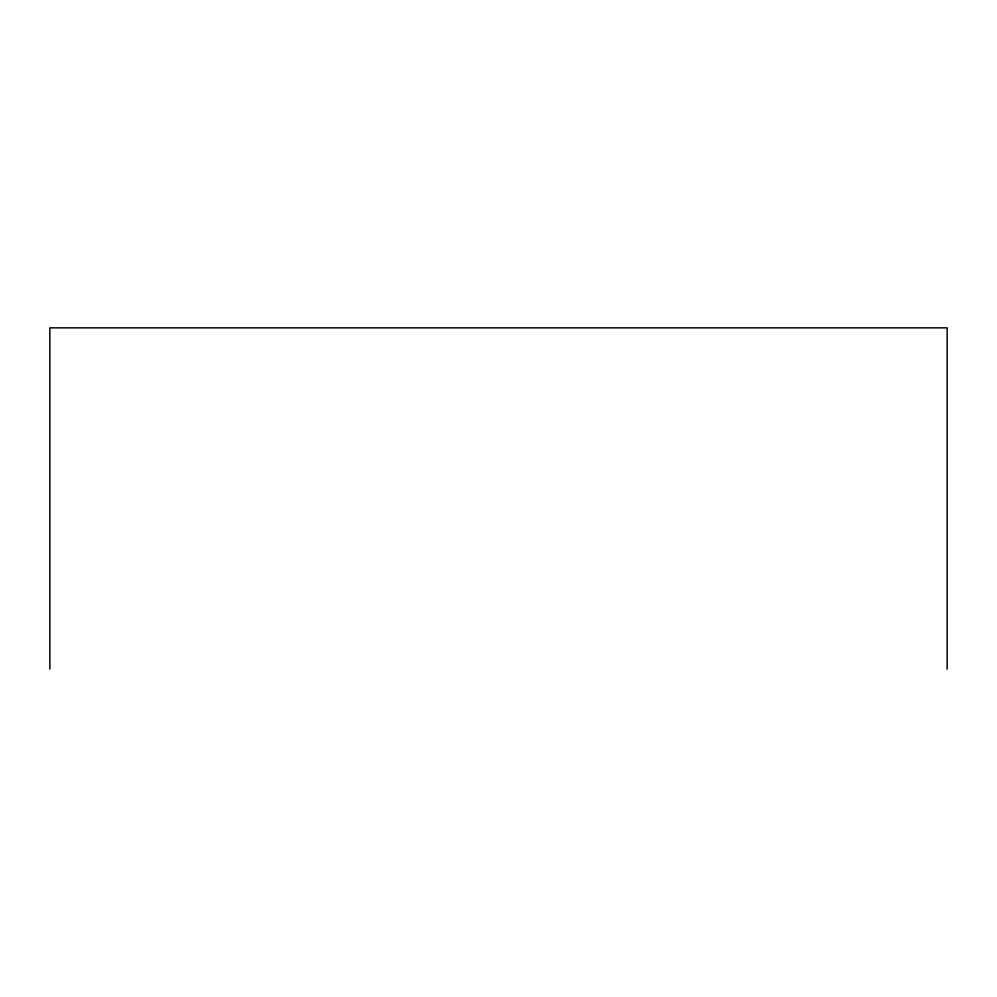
<?xml version="1.0" encoding="UTF-8"?>
<svg xmlns="http://www.w3.org/2000/svg" width="997" height="997" viewBox="0 0 997 997"><rect width="100%" height="100%" fill="white"/><g stroke="black" fill="none" stroke-linecap="round" stroke-linejoin="round"><path stroke-width="1.5" d="M947.15 669.149L947.15 327.851L49.85 327.851L49.85 669.149"/></g></svg>
